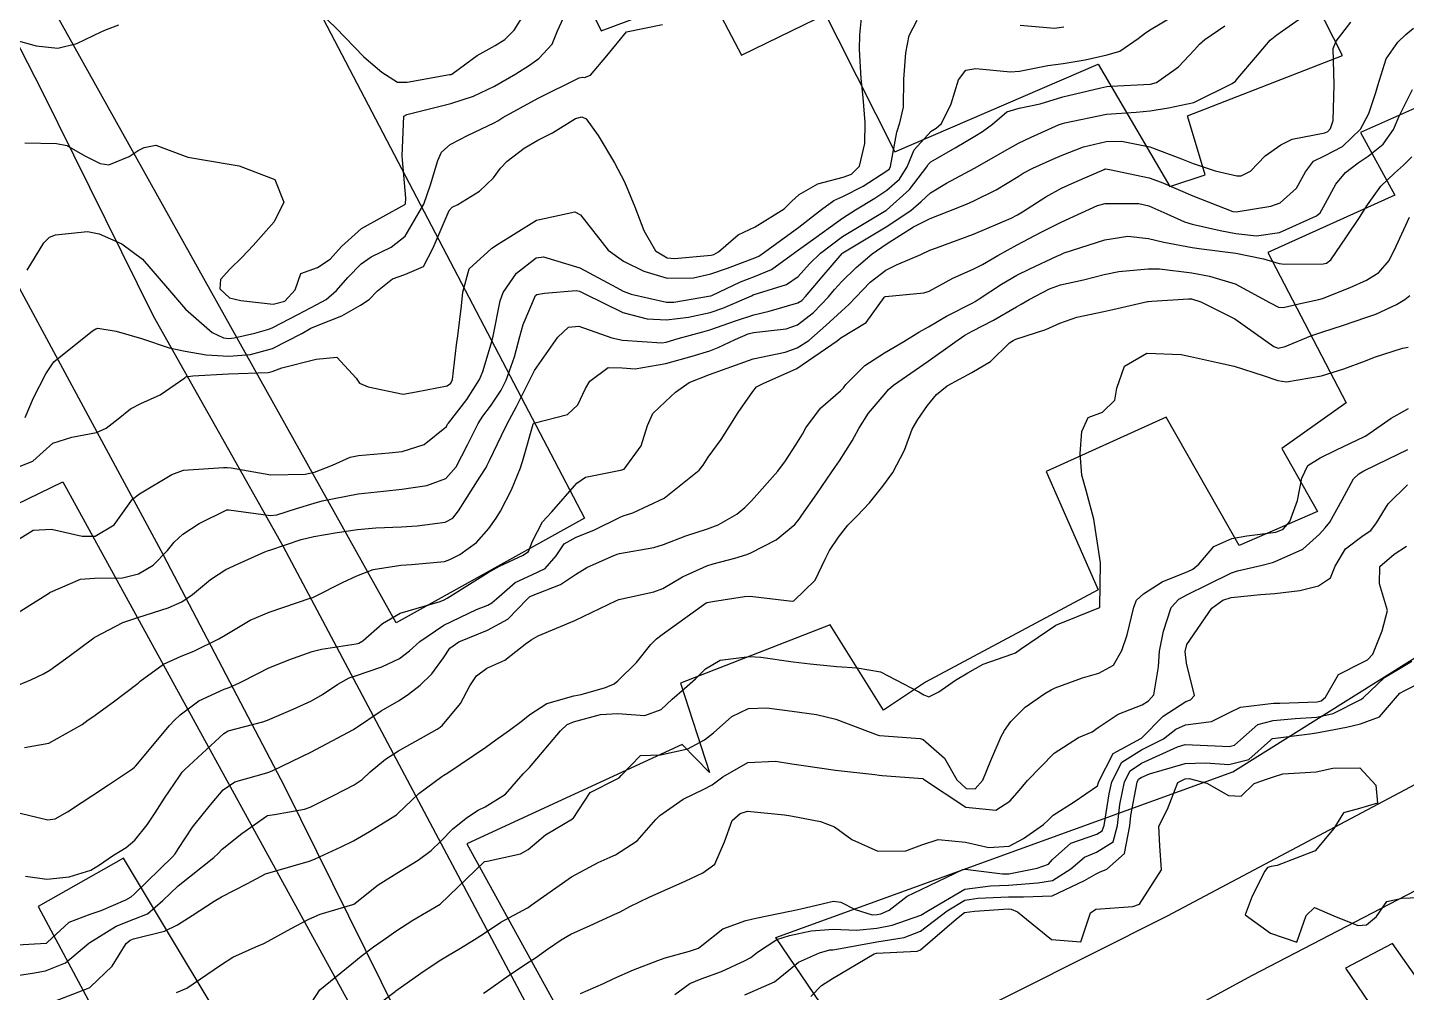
# Model space of a CAD drawing. Header units: metres. Extents: x 318500 to 325275, y 7408834 to 7428799.
# Drawn here: x 323080.1 to 323143.2, y 7420905.6 to 7420949.8 of the extents above; entities that cross this region are included whole.
import ezdxf

# ---------------------------------------------------------------- set-up
doc = ezdxf.new("R2010")
doc.units = ezdxf.units.M
doc.header["$MEASUREMENT"] = 0
for name, color, linetype in [('Curvas de Nivel 1m', 11, 'Continuous'), ('Curvas de Nivel 5m', 15, 'Continuous'), ('Edificações', 30, 'Continuous'), ('Vias Primárias', 230, 'Continuous')]:
    doc.layers.add(name, color=color, linetype=linetype)

msp = doc.modelspace()

# ---------------------------------------------------------------- linework, layer by layer
at = {"layer": 'Curvas de Nivel 1m', "flags": 128}
for points, elevation in [([(323079.231, 7420926.045), (323080.395, 7420926.781), (323081.244, 7420926.822), (323082.638, 7420926.5), (323083.239, 7420926.503), (323084.103, 7420927.026), (323084.72, 7420927.875), (323084.942, 7420928.195), (323085.266, 7420928.441), (323086.75, 7420929.323), (323087.277, 7420929.518), (323089.105, 7420929.64), (323089.278, 7420929.65), (323089.455, 7420929.631), (323091.275, 7420929.318), (323092.848, 7420929.338), (323093.277, 7420929.433), (323094.096, 7420929.748), (323094.898, 7420930.124), (323095.287, 7420930.197), (323096.692, 7420930.313), (323097.29, 7420930.385), (323098.29, 7420930.701), (323099.308, 7420931.53), (323099.365, 7420931.624), (323099.398, 7420931.679), (323100.238, 7420932.754), (323100.825, 7420933.665), (323100.977, 7420934.031), (323101.356, 7420935.307), (323101.444, 7420935.659), (323101.764, 7420937.275), (323101.898, 7420937.652), (323102.514, 7420938.532), (323103.414, 7420939.236), (323103.756, 7420939.284), (323105.408, 7420938.783), (323107.09, 7420937.887), (323107.392, 7420937.718), (323107.769, 7420937.574), (323109.385, 7420937.205), (323109.721, 7420937.209), (323111.39, 7420937.496), (323111.406, 7420937.504), (323111.447, 7420937.519), (323112.764, 7420938.142), (323113.403, 7420938.377), (323114.189, 7420938.708), (323115.251, 7420939.473), (323115.421, 7420939.603), (323115.947, 7420939.984), (323117.436, 7420941.052), (323118.029, 7420941.434), (323118.907, 7420941.966), (323119.454, 7420942.329), (323120.036, 7420942.837), (323120.384, 7420943.406), (323120.714, 7420944.169), (323121.495, 7420945.031), (323121.71, 7420945.174), (323121.955, 7420945.383), (323122.408, 7420946.276), (323122.741, 7420947.372), (323123.068, 7420947.826), (323123.528, 7420947.903), (323125.121, 7420947.749), (323125.527, 7420947.775), (323126.823, 7420948.028), (323127.532, 7420948.123), (323128.531, 7420948.299), (323129.539, 7420948.515), (323130.119, 7420948.696), (323130.956, 7420949.266), (323131.292, 7420949.524), (323131.556, 7420949.692), (323132.535, 7420950.276)], 744), ([(323079.492, 7420919.597), (323080.294, 7420919.933), (323080.869, 7420920.21), (323081.157, 7420920.383), (323082.05, 7420921.023), (323083.179, 7420921.854), (323083.201, 7420921.868), (323083.228, 7420921.89), (323084.499, 7420922.564), (323085.189, 7420922.787), (323086.574, 7420923.229), (323087.197, 7420923.507), (323087.685, 7420923.833), (323088.508, 7420924.523), (323089.218, 7420924.981), (323089.779, 7420925.247), (323091.001, 7420925.792), (323091.17, 7420925.852), (323091.231, 7420925.868), (323092.66, 7420926.348), (323093.241, 7420926.493), (323094.317, 7420926.671), (323095.246, 7420926.814), (323096.082, 7420926.887), (323097.248, 7420926.933), (323097.976, 7420926.972), (323099.252, 7420927.151), (323099.596, 7420927.334), (323099.862, 7420927.671), (323100.83, 7420929.211), (323101.124, 7420929.652), (323101.18, 7420929.753), (323101.285, 7420929.967), (323101.832, 7420931.115), (323102.085, 7420931.642), (323102.522, 7420932.442), (323103.116, 7420933.633), (323103.345, 7420934.084), (323104.406, 7420935.614), (323104.901, 7420936.073), (323105.368, 7420936.116), (323106.877, 7420935.585), (323107.359, 7420935.468), (323109.158, 7420935.353), (323109.358, 7420935.378), (323109.917, 7420935.542), (323111.04, 7420935.849), (323111.366, 7420935.94), (323112.529, 7420936.352), (323113.377, 7420936.635), (323114.068, 7420936.801), (323115.386, 7420937.171), (323115.569, 7420937.286), (323115.735, 7420937.465), (323116.493, 7420938.364), (323117.41, 7420939.44), (323117.443, 7420939.462), (323119.432, 7420940.661), (323120.554, 7420941.403), (323121.029, 7420941.814), (323121.452, 7420942.207), (323122.182, 7420942.657), (323123.47, 7420943.345), (323123.496, 7420943.36), (323124.754, 7420944.074), (323125.487, 7420944.474), (323126.07, 7420944.753), (323127.32, 7420945.313), (323127.501, 7420945.381), (323127.605, 7420945.412), (323129.505, 7420945.8), (323130.873, 7420945.9), (323131.507, 7420945.962), (323132.351, 7420946.09), (323133.511, 7420946.34), (323135.267, 7420947.204), (323135.405, 7420947.318), (323135.524, 7420947.456), (323136.328, 7420948.403), (323137.001, 7420949.185), (323137.299, 7420949.437), (323137.556, 7420949.611), (323138.473, 7420950.26)], 746), ([(323080.038, 7420931.939), (323080.422, 7420932.835), (323080.973, 7420933.926), (323081.346, 7420934.477), (323083.122, 7420935.894), (323083.266, 7420935.987), (323083.362, 7420936.014), (323084.193, 7420935.882), (323085.357, 7420935.544), (323086.62, 7420935.118), (323087.351, 7420934.963), (323088.321, 7420934.797), (323089.349, 7420934.736), (323090.341, 7420934.809), (323091.353, 7420935.084), (323092.688, 7420935.77), (323093.108, 7420936.02), (323093.366, 7420936.132), (323094.528, 7420936.587), (323095.38, 7420937.076), (323095.774, 7420937.336), (323096.149, 7420937.722), (323096.834, 7420938.283), (323097.402, 7420938.481), (323098.259, 7420938.846), (323098.709, 7420939.691), (323099.437, 7420941.398), (323099.568, 7420941.549), (323099.835, 7420941.676), (323100.824, 7420942.292), (323101.459, 7420942.897), (323101.789, 7420943.331), (323102.084, 7420943.651), (323102.862, 7420944.257), (323103.485, 7420944.623), (323104.161, 7420944.949), (323105.207, 7420945.604), (323105.501, 7420945.682), (323105.707, 7420945.598), (323106.249, 7420944.832), (323107.005, 7420943.585), (323107.457, 7420942.707), (323107.936, 7420941.573), (323108.346, 7420940.483), (323108.875, 7420939.558), (323109.415, 7420939.242), (323109.749, 7420939.211), (323111.418, 7420939.362), (323111.543, 7420939.394), (323111.752, 7420939.517), (323112.65, 7420940.286), (323113.431, 7420940.649), (323114.76, 7420941.48), (323115.101, 7420941.819), (323115.45, 7420942.129), (323116.296, 7420942.619), (323117.462, 7420942.921), (323117.838, 7420943.063), (323118.203, 7420943.433), (323118.451, 7420944.465), (323118.466, 7420945.43), (323118.372, 7420946.57), (323118.282, 7420947.432), (323118.213, 7420948.76), (323118.229, 7420949.433), (323118.343, 7420950.657)], 742), ([(323093.56, 7420950.407), (323094.245, 7420949.753), (323095.53, 7420948.434), (323096.346, 7420947.728), (323097.07, 7420947.271), (323097.516, 7420947.27), (323099.452, 7420947.614), (323099.519, 7420947.628), (323099.558, 7420947.642), (323099.621, 7420947.679), (323100.714, 7420948.486), (323101.539, 7420948.949), (323101.976, 7420949.221), (323102.406, 7420949.647), (323102.854, 7420950.347)], 739), ([(323079.275, 7420929.494), (323080.381, 7420929.933), (323080.856, 7420930.357), (323081.293, 7420930.761), (323082.162, 7420931.042), (323083.3, 7420931.248), (323083.737, 7420931.452), (323084.289, 7420931.88), (323084.861, 7420932.33), (323085.321, 7420932.57), (323086.208, 7420932.975), (323087.339, 7420933.755), (323087.389, 7420933.79), (323087.711, 7420933.834), (323089.341, 7420933.93), (323091.146, 7420933.988), (323091.342, 7420934.038), (323091.773, 7420934.212), (323093.348, 7420934.6), (323094.291, 7420934.688), (323095.186, 7420933.732), (323095.337, 7420933.502), (323095.73, 7420933.331), (323097.329, 7420933.003), (323097.925, 7420933.107), (323099.335, 7420933.377), (323099.514, 7420933.501), (323099.593, 7420933.677), (323099.773, 7420935.258), (323099.823, 7420935.675), (323100.006, 7420937.048), (323100.067, 7420937.673), (323100.35, 7420938.726), (323101.364, 7420939.661), (323101.401, 7420939.679), (323101.42, 7420939.691), (323101.564, 7420939.8), (323103.433, 7420940.954), (323105.177, 7420941.343), (323105.436, 7420941.202), (323106.711, 7420939.587), (323107.413, 7420939.082), (323108.347, 7420938.625), (323109.401, 7420938.314), (323110.607, 7420938.327), (323111.405, 7420938.499), (323112.164, 7420938.757), (323113.416, 7420939.233), (323113.598, 7420939.317), (323113.864, 7420939.493), (323115.432, 7420940.644), (323116.474, 7420941.454), (323117.036, 7420941.857), (323117.449, 7420942.049), (323118.37, 7420942.517), (323119.467, 7420943.22), (323119.576, 7420943.311), (323119.628, 7420943.418), (323119.918, 7420944.989), (323120.056, 7420945.412), (323120.226, 7420946.128), (323120.23, 7420947.409), (323120.332, 7420948.615), (323120.474, 7420949.406), (323120.849, 7420950.113)], 743), ([(323079.362, 7420913.946), (323081.064, 7420913.531), (323081.401, 7420913.579), (323081.974, 7420913.906), (323082.636, 7420914.337), (323083.081, 7420914.629), (323083.841, 7420915.13), (323084.941, 7420915.872), (323085.034, 7420915.937), (323085.101, 7420916), (323086.635, 7420917.847), (323086.872, 7420918.096), (323087.127, 7420918.333), (323087.985, 7420918.98), (323089.145, 7420919.507), (323089.367, 7420919.587), (323089.84, 7420919.803), (323090.704, 7420920.247), (323091.16, 7420920.474), (323092.091, 7420920.851), (323093.172, 7420921.228), (323093.591, 7420921.336), (323095.178, 7420921.582), (323095.294, 7420921.613), (323095.477, 7420921.727), (323096.389, 7420922.517), (323097.193, 7420922.982), (323099.028, 7420923.512), (323099.199, 7420923.594), (323099.347, 7420923.678), (323100.49, 7420924.382), (323101.218, 7420924.845), (323101.731, 7420925.136), (323102.825, 7420925.634), (323103.062, 7420925.802), (323103.24, 7420926.28), (323103.708, 7420927.169), (323104.126, 7420927.617), (323105.273, 7420928.926), (323105.669, 7420929.203), (323107.279, 7420929.526), (323107.435, 7420929.578), (323108.219, 7420930.643), (323108.503, 7420931.562), (323108.754, 7420932.123), (323109.327, 7420932.672), (323109.786, 7420933.091), (323110.408, 7420933.534), (323111.344, 7420933.894), (323112.533, 7420934.323), (323113.351, 7420934.614), (323114.801, 7420934.925), (323115.356, 7420935.117), (323115.887, 7420935.462), (323116.675, 7420936.146), (323117.38, 7420936.791), (323117.724, 7420937.098), (323118.04, 7420937.434), (323118.702, 7420938.126), (323119.409, 7420938.672), (323119.908, 7420938.917), (323121.013, 7420939.396), (323121.422, 7420939.58), (323121.735, 7420939.698), (323123.43, 7420940.314), (323125.146, 7420941.051), (323125.439, 7420941.203), (323125.665, 7420941.337), (323126.741, 7420942.03), (323127.457, 7420942.417), (323128.066, 7420942.696), (323129.404, 7420943.281), (323129.45, 7420943.301), (323129.47, 7420943.302), (323129.641, 7420943.278), (323131.465, 7420942.894), (323132.014, 7420942.7), (323133.453, 7420942.068), (323135.285, 7420941.36), (323135.442, 7420941.341), (323137.036, 7420941.594), (323137.449, 7420941.755), (323138.201, 7420942.426), (323138.616, 7420943.163), (323138.976, 7420943.659), (323139.481, 7420943.903), (323140.302, 7420944.323), (323141.133, 7420945.126), (323141.507, 7420945.833), (323141.833, 7420946.801), (323141.92, 7420947.116), (323142.31, 7420948.341), (323142.846, 7420949.107), (323143.209, 7420949.45), (323143.56, 7420949.735)], 748), ([(323079.539, 7420949.208), (323080.543, 7420948.927), (323081.534, 7420948.827), (323082.401, 7420949.043), (323083.545, 7420949.591), (323083.759, 7420949.685), (323084.322, 7420949.888)], 739), ([(323080.011, 7420916.839), (323081.111, 7420917.04), (323082.643, 7420917.897), (323082.917, 7420918.099), (323083.125, 7420918.247), (323084.081, 7420918.936), (323085.148, 7420919.735), (323085.221, 7420919.797), (323085.302, 7420919.868), (323086.369, 7420920.645), (323087.168, 7420921.015), (323087.75, 7420921.253), (323088.893, 7420921.814), (323089.182, 7420921.979), (323090.322, 7420922.666), (323091.192, 7420923.037), (323093.12, 7420923.682), (323093.199, 7420923.708), (323093.315, 7420923.758), (323094.561, 7420924.388), (323095.215, 7420924.7), (323095.958, 7420924.983), (323097.222, 7420925.185), (323097.713, 7420925.213), (323099.225, 7420925.348), (323099.471, 7420925.432), (323099.923, 7420925.67), (323100.685, 7420926.211), (323101.248, 7420926.85), (323101.579, 7420927.323), (323101.781, 7420927.645), (323102.288, 7420928.622), (323102.698, 7420929.636), (323102.841, 7420930.08), (323103.278, 7420931.63), (323103.286, 7420931.654), (323103.311, 7420931.677), (323104.846, 7420932.078), (323105.324, 7420932.511), (323105.678, 7420933.254), (323105.875, 7420933.595), (323106.71, 7420934.223), (323107.346, 7420934.198), (323107.942, 7420934.167), (323109.348, 7420934.399), (323110.553, 7420934.733), (323111.355, 7420934.976), (323111.741, 7420935.131), (323112.526, 7420935.508), (323113.111, 7420935.756), (323113.365, 7420935.822), (323114.85, 7420935.995), (323115.37, 7420936.169), (323116.108, 7420936.73), (323116.783, 7420937.449), (323117.059, 7420937.781), (323117.401, 7420938.15), (323118.054, 7420938.79), (323118.793, 7420939.426), (323119.424, 7420939.869), (323120.68, 7420940.649), (323121.436, 7420941.039), (323122.298, 7420941.377), (323123.112, 7420941.698), (323123.447, 7420941.842), (323124.464, 7420942.34), (323125.464, 7420942.961), (323125.696, 7420943.107), (323126.138, 7420943.33), (323127.048, 7420943.745), (323127.479, 7420943.932), (323128.463, 7420944.318), (323129.489, 7420944.552), (323130.197, 7420944.566), (323131.486, 7420944.318), (323132.946, 7420943.77), (323133.475, 7420943.552), (323134.488, 7420943.215), (323135.467, 7420942.98), (323135.679, 7420942.986), (323136.106, 7420943.194), (323136.765, 7420943.903), (323137.488, 7420944.412), (323138.004, 7420944.661), (323139.497, 7420944.959), (323139.633, 7420945.013), (323139.756, 7420945.146), (323139.881, 7420945.522), (323139.926, 7420947.144), (323139.884, 7420948.805), (323140.025, 7420949.143), (323140.686, 7420950.01)], 747), ([(323080.13, 7420938.671), (323080.881, 7420939.928), (323081.151, 7420940.187), (323081.415, 7420940.286), (323082.88, 7420940.436), (323083.417, 7420940.33), (323084.459, 7420939.88), (323085.41, 7420939.173), (323086.541, 7420937.853), (323087.376, 7420936.895), (323088.595, 7420935.821), (323089.115, 7420935.571), (323089.357, 7420935.544), (323089.595, 7420935.57), (323090.543, 7420935.798), (323091.176, 7420935.978), (323091.364, 7420936.045), (323092.506, 7420936.64), (323093.38, 7420937.101), (323093.804, 7420937.333), (323094.278, 7420937.747), (323094.795, 7420938.343), (323095.408, 7420938.955), (323095.87, 7420939.276), (323096.783, 7420939.72), (323097.425, 7420940.234), (323098.282, 7420941.697), (323098.574, 7420942.572), (323098.908, 7420943.688), (323099.09, 7420944.071), (323099.481, 7420944.417), (323100.309, 7420944.85), (323101.496, 7420945.408), (323101.656, 7420945.499), (323101.89, 7420945.654), (323103.509, 7420946.544), (323105.387, 7420947.471), (323105.519, 7420947.496), (323105.629, 7420947.489), (323105.907, 7420947.596), (323106.651, 7420948.471), (323107.55, 7420949.58), (323109.202, 7420949.909)], 741), ([(323125.558, 7420949.879), (323127.125, 7420949.748), (323127.557, 7420949.801)], 743), ([(323080.052, 7420910.957), (323081.029, 7420910.815), (323082.044, 7420910.919), (323083.033, 7420911.228), (323083.441, 7420911.481), (323084.035, 7420911.88), (323084.656, 7420912.264), (323085.051, 7420912.607), (323085.614, 7420913.309), (323085.975, 7420913.856), (323086.404, 7420914.527), (323087.095, 7420915.537), (323087.224, 7420915.712), (323087.337, 7420915.836), (323089.117, 7420917.479), (323089.326, 7420917.599), (323090.081, 7420917.8), (323090.901, 7420918.015), (323091.125, 7420918.092), (323092.302, 7420918.602), (323093.138, 7420918.979), (323093.635, 7420919.261), (323094.337, 7420919.742), (323094.862, 7420920.027), (323095.156, 7420920.123), (323096.357, 7420920.523), (323097.168, 7420920.907), (323097.619, 7420921.257), (323098.089, 7420921.696), (323099.188, 7420922.443), (323100.687, 7420923.15), (323101.197, 7420923.35), (323101.391, 7420923.455), (323101.596, 7420923.646), (323102.46, 7420924.389), (323103.217, 7420924.74), (323103.82, 7420925.022), (323104.333, 7420925.613), (323104.697, 7420926.15), (323105.243, 7420926.466), (323106.057, 7420926.778), (323107.257, 7420927.383), (323107.397, 7420927.439), (323107.843, 7420927.571), (323109.267, 7420928.251), (323110.876, 7420929.526), (323111.058, 7420929.749), (323111.289, 7420930.12), (323111.882, 7420930.933), (323112.242, 7420931.511), (323112.664, 7420932.163), (323113.334, 7420933.128), (323113.495, 7420933.34), (323113.797, 7420933.493), (323115.347, 7420934.181), (323117.192, 7420935.443), (323117.281, 7420935.521), (323117.362, 7420935.578), (323118.518, 7420936.283), (323119.334, 7420937.421), (323119.357, 7420937.454), (323119.391, 7420937.469), (323121.156, 7420937.632), (323121.395, 7420937.711), (323122.472, 7420938.306), (323123.41, 7420938.722), (323123.833, 7420938.937), (323124.543, 7420939.349), (323125.425, 7420939.83), (323126.517, 7420940.41), (323127.436, 7420940.867), (323128.368, 7420941.296), (323129.101, 7420941.629), (323129.447, 7420941.718), (323130.996, 7420941.715), (323131.445, 7420941.617), (323132.275, 7420941.247), (323133.081, 7420940.88), (323133.435, 7420940.769), (323134.707, 7420940.485), (323135.432, 7420940.354), (323136.374, 7420940.248), (323137.432, 7420940.396), (323139.12, 7420941.155), (323139.293, 7420941.301), (323139.446, 7420941.562), (323139.999, 7420942.605), (323140.441, 7420943.135), (323141.024, 7420943.58), (323141.481, 7420943.882), (323142.175, 7420944.428), (323142.637, 7420945.109), (323142.899, 7420945.713), (323143.518, 7420946.93)], 749), ([(323078.965, 7420906.313), (323080.375, 7420906.523), (323080.971, 7420906.628), (323081.887, 7420906.996), (323082.952, 7420907.891), (323082.972, 7420907.908), (323082.99, 7420907.919), (323084.205, 7420908.675), (323085.007, 7420908.986), (323085.636, 7420909.236), (323086.339, 7420909.85), (323087.027, 7420910.508), (323088.67, 7420911.816), (323088.861, 7420911.994), (323089.046, 7420912.195), (323089.943, 7420912.915), (323091.069, 7420913.705), (323091.129, 7420913.729), (323091.447, 7420913.784), (323092.813, 7420914.025), (323093.075, 7420914.11), (323094.17, 7420914.658), (323095.091, 7420915.138), (323095.446, 7420915.376), (323095.827, 7420915.723), (323096.517, 7420916.305), (323097.11, 7420916.689), (323098.882, 7420917.684), (323099.027, 7420917.776), (323099.123, 7420917.861), (323099.952, 7420918.854), (323100.387, 7420919.661), (323100.688, 7420920.126), (323101.162, 7420920.467), (323101.976, 7420920.834), (323102.989, 7420921.632), (323103.103, 7420921.708), (323103.181, 7420921.758), (323103.5, 7420921.942), (323105.19, 7420922.647), (323107.095, 7420923.572), (323107.171, 7420923.6), (323107.201, 7420923.61), (323108.803, 7420923.957), (323109.209, 7420924.12), (323110.113, 7420924.64), (323111.224, 7420925.148), (323111.506, 7420925.237), (323112.509, 7420925.507), (323113.06, 7420925.674), (323113.234, 7420925.738), (323114.389, 7420926.337), (323115.254, 7420927.046), (323115.445, 7420927.28), (323115.577, 7420927.465), (323116.262, 7420928.447), (323116.95, 7420929.445), (323117.081, 7420929.645), (323117.288, 7420929.955), (323117.87, 7420930.866), (323118.171, 7420931.431), (323118.619, 7420932.129), (323119.333, 7420932.974), (323119.538, 7420933.216), (323119.766, 7420933.414), (323121.351, 7420934.513), (323122.577, 7420935.372), (323123.033, 7420935.697), (323123.368, 7420935.882), (323124.344, 7420936.382), (323125.385, 7420936.996), (323125.604, 7420937.12), (323125.972, 7420937.331), (323126.895, 7420937.82), (323127.4, 7420937.998), (323128.464, 7420938.234), (323129.408, 7420938.475), (323130.076, 7420938.608), (323131.412, 7420938.726), (323131.937, 7420938.727), (323133.41, 7420938.545), (323134.224, 7420938.401), (323135.403, 7420938.051), (323136.998, 7420937.184), (323137.387, 7420936.977), (323137.594, 7420936.97), (323138.446, 7420937.164), (323139.218, 7420937.327), (323139.393, 7420937.375), (323140.658, 7420937.874), (323141.406, 7420938.219), (323141.965, 7420938.562), (323142.444, 7420939.11), (323142.768, 7420939.766), (323143.376, 7420941.101)], 751), ([(323080.951, 7420905.067), (323082.885, 7420905.817), (323082.96, 7420905.847), (323082.986, 7420905.864), (323083.023, 7420905.889), (323084.012, 7420906.842), (323084.66, 7420907.873), (323084.833, 7420908.031), (323084.993, 7420908.083), (323086.414, 7420908.434), (323087.003, 7420908.728), (323087.681, 7420909.159), (323088.683, 7420909.815), (323089.022, 7420910.011), (323090.2, 7420910.627), (323091.033, 7420911.066), (323092.872, 7420911.596), (323093.039, 7420911.646), (323093.308, 7420911.756), (323094.494, 7420912.293), (323095.053, 7420912.573), (323095.787, 7420912.995), (323096.943, 7420913.711), (323097.019, 7420913.762), (323097.072, 7420913.814), (323098.045, 7420914.737), (323099.098, 7420915.517), (323099.197, 7420915.58), (323099.37, 7420915.676), (323101.112, 7420916.851), (323101.574, 7420917.187), (323102.194, 7420917.639), (323102.734, 7420918.025), (323103.131, 7420918.353), (323103.897, 7420918.86), (323105.144, 7420919.202), (323105.475, 7420919.265), (323106.589, 7420919.578), (323106.978, 7420919.747), (323107.155, 7420919.887), (323107.999, 7420920.73), (323108.666, 7420921.555), (323108.921, 7420921.815), (323109.185, 7420922.003), (323110.982, 7420923.307), (323111.199, 7420923.454), (323111.244, 7420923.475), (323111.484, 7420923.517), (323112.954, 7420923.753), (323113.204, 7420923.762), (323115.134, 7420923.538), (323115.201, 7420923.547), (323116.181, 7420924.49), (323116.638, 7420925.449), (323116.838, 7420925.844), (323117.245, 7420926.456), (323117.682, 7420927.007), (323118.1, 7420927.432), (323118.665, 7420928.027), (323119.274, 7420928.791), (323119.734, 7420929.413), (323120.261, 7420930.44), (323120.618, 7420931.4), (323120.872, 7420931.841), (323121.326, 7420932.486), (323121.728, 7420932.991), (323122.218, 7420933.377), (323123.346, 7420933.985), (323124.203, 7420934.5), (323125.076, 7420935.343), (323125.24, 7420935.463), (323125.363, 7420935.512), (323126.731, 7420935.958), (323127.374, 7420936.246), (323128.151, 7420936.525), (323129.383, 7420936.781), (323129.793, 7420936.866), (323131.39, 7420937.237), (323131.41, 7420937.24), (323131.591, 7420937.257), (323133.256, 7420937.368), (323133.392, 7420937.354), (323133.825, 7420937.223), (323135.379, 7420936.45), (323137.165, 7420935.182), (323137.359, 7420935.107), (323137.683, 7420935.175), (323138.86, 7420935.665), (323139.37, 7420935.831), (323140.359, 7420936.152), (323141.381, 7420936.501), (323141.837, 7420936.662), (323142.78, 7420937.106), (323143.158, 7420937.338), (323143.396, 7420937.513)], 752), ([(323086.958, 7420905.629), (323087.434, 7420905.833), (323088.976, 7420906.885), (323089.538, 7420907.248), (323090.728, 7420907.793), (323090.919, 7420907.863), (323090.992, 7420907.898), (323092.205, 7420908.569), (323093.009, 7420908.997), (323093.539, 7420909.226), (323095.019, 7420909.66), (323095.066, 7420909.683), (323095.126, 7420909.729), (323096.188, 7420910.559), (323097.034, 7420911.097), (323098.021, 7420911.695), (323098.609, 7420912.124), (323099.053, 7420912.562), (323099.606, 7420913.127), (323100.28, 7420913.662), (323100.759, 7420913.97), (323101.077, 7420914.135), (323102.016, 7420914.711), (323102.823, 7420915.633), (323102.957, 7420915.776), (323103.103, 7420915.92), (323104.524, 7420917.609), (323104.836, 7420917.893), (323105.126, 7420918.017), (323106.362, 7420918.351), (323107.132, 7420918.401), (323108.384, 7420918.304), (323109.135, 7420918.577), (323109.631, 7420919.055), (323110.203, 7420919.534), (323110.7, 7420919.983), (323111.164, 7420920.445), (323111.84, 7420920.84), (323113.173, 7420921.007), (323113.696, 7420920.968), (323115.169, 7420920.763), (323115.959, 7420920.668), (323117.167, 7420920.542), (323118.105, 7420920.491), (323119.163, 7420920.298), (323120.927, 7420919.393), (323121.148, 7420919.253), (323121.374, 7420919.159), (323121.843, 7420919.38), (323122.598, 7420919.928), (323123.163, 7420920.258), (323123.862, 7420920.66), (323125.177, 7420921.109), (323125.342, 7420921.173), (323125.568, 7420921.334), (323127.191, 7420922.436), (323129.153, 7420923.234), (323129.2, 7420923.254), (323129.23, 7420925.28), (323128.93, 7420927.285), (323128.578, 7420928.596), (323128.374, 7420929.294), (323128.306, 7420930.283), (323128.387, 7420931.294), (323128.675, 7420931.935), (323129.324, 7420932.185), (323129.885, 7420932.721), (323129.988, 7420933.274), (323130.331, 7420934.289), (323131.356, 7420934.881), (323132.934, 7420934.814), (323133.355, 7420934.728), (323134.591, 7420934.45), (323135.351, 7420934.288), (323136.684, 7420933.85), (323137.344, 7420933.628), (323137.741, 7420933.571), (323139.347, 7420933.847), (323140.369, 7420934.154), (323141.354, 7420934.527), (323141.771, 7420934.701), (323143.052, 7420935.103), (323143.309, 7420935.152)], 753), ([(323092.951, 7420904.89), (323093.519, 7420905.752), (323094.978, 7420906.945), (323095.415, 7420907.294), (323095.965, 7420907.72), (323096.572, 7420908.138), (323097.001, 7420908.439), (323097.766, 7420908.941), (323099.02, 7420909.68), (323101.04, 7420911.612), (323101.065, 7420911.624), (323101.169, 7420911.649), (323102.698, 7420911.981), (323103.048, 7420912.183), (323103.837, 7420912.84), (323105.07, 7420913.573), (323105.086, 7420913.584), (323105.109, 7420913.599), (323105.889, 7420914.787), (323107.097, 7420915.399), (323107.208, 7420915.46), (323107.307, 7420915.568), (323108.185, 7420916.483), (323109.11, 7420916.513), (323110.359, 7420916.778), (323111.117, 7420917.193), (323111.529, 7420917.514), (323112.368, 7420918.265), (323113.137, 7420918.628), (323113.966, 7420918.654), (323115.135, 7420918.5), (323116.24, 7420918.347), (323117.131, 7420918.143), (323119.017, 7420917.421), (323119.12, 7420917.397), (323120.979, 7420917.252), (323121.118, 7420917.21), (323122.091, 7420916.357), (323122.661, 7420915.367), (323123.094, 7420914.968), (323123.495, 7420914.955), (323123.852, 7420915.352), (323124.216, 7420916.242), (323124.695, 7420917.344), (323124.842, 7420917.625), (323125.13, 7420918.036), (323125.784, 7420918.687), (323126.695, 7420919.317), (323126.981, 7420919.484), (323127.154, 7420919.568), (323128.419, 7420920.034), (323129.164, 7420920.234), (323129.838, 7420920.606), (323130.209, 7420921.27), (323130.459, 7420921.996), (323130.76, 7420923.264), (323130.889, 7420923.579), (323131.209, 7420923.871), (323132.05, 7420924.415), (323133.225, 7420924.895), (323133.459, 7420924.994), (323133.739, 7420925.222), (323134.421, 7420926.033), (323135.248, 7420926.402), (323135.926, 7420926.518), (323137.253, 7420926.69), (323137.601, 7420926.828), (323137.894, 7420927.17), (323138.244, 7420928.14), (323138.442, 7420929.163), (323138.715, 7420929.732), (323139.294, 7420930.084), (323140, 7420930.439), (323141.309, 7420931.06), (323141.35, 7420931.078), (323141.418, 7420931.119), (323142.529, 7420931.901), (323143.329, 7420932.344)], 754), ([(323101.009, 7420905.6), (323101.076, 7420905.649), (323102.181, 7420906.429), (323102.98, 7420906.961), (323103.38, 7420907.228), (323103.931, 7420907.616), (323104.554, 7420908.049), (323105.001, 7420908.31), (323105.887, 7420908.707), (323107.015, 7420909.218), (323107.251, 7420909.333), (323107.698, 7420909.563), (323108.589, 7420909.99), (323109.026, 7420910.191), (323110.233, 7420910.733), (323111.036, 7420911.106), (323111.582, 7420911.512), (323112.038, 7420912.522), (323112.388, 7420913.5), (323112.748, 7420913.822), (323113.077, 7420913.926), (323114.781, 7420913.766), (323115.074, 7420913.714), (323116.425, 7420913.45), (323117.067, 7420913.214), (323117.853, 7420912.633), (323119.05, 7420912.098), (323120.333, 7420912.115), (323121.055, 7420912.383), (323121.809, 7420912.628), (323123.057, 7420912.519), (323124.134, 7420912.269), (323125.055, 7420912.332), (323125.715, 7420912.676), (323126.628, 7420913.317), (323126.858, 7420913.529), (323127.076, 7420913.739), (323128.028, 7420914.354), (323129.097, 7420915.083), (323129.144, 7420915.235), (323129.152, 7420915.279), (323129.82, 7420916.566), (323131.084, 7420917.26), (323131.111, 7420917.27), (323132.11, 7420918.271), (323133.146, 7420918.941), (323133.347, 7420919.027), (323133.532, 7420919.224), (323133.172, 7420920.696), (323133.11, 7420921.231), (323133.183, 7420921.55), (323134.325, 7420923.213), (323134.828, 7420923.584), (323135.208, 7420923.709), (323136.552, 7420923.844), (323137.211, 7420923.887), (323138.361, 7420924.015), (323139.216, 7420924.234), (323139.757, 7420924.607), (323139.971, 7420925.139), (323140.453, 7420925.921), (323141.251, 7420926.537), (323141.598, 7420926.773), (323141.867, 7420927.114), (323142.399, 7420927.978), (323143.278, 7420928.859)], 756), ([(323105.445, 7420905.593), (323106.49, 7420906.055), (323106.971, 7420906.28), (323107.866, 7420906.671), (323108.983, 7420907.097), (323109.314, 7420907.216), (323110.427, 7420907.528), (323110.847, 7420907.668), (323110.994, 7420907.789), (323111.96, 7420908.551), (323113.012, 7420908.93), (323113.458, 7420909.041), (323115.018, 7420909.362), (323115.11, 7420909.378), (323115.531, 7420909.462), (323117.024, 7420909.806), (323117.355, 7420909.767), (323118.007, 7420909.425), (323118.795, 7420909.192), (323119.017, 7420909.199), (323119.191, 7420909.234), (323119.57, 7420909.405), (323120.385, 7420910.038), (323121.03, 7420910.353), (323122.943, 7420911.266), (323123.039, 7420911.28), (323124.754, 7420911.059), (323125.037, 7420911.063), (323126.343, 7420911.32), (323126.849, 7420911.507), (323127.046, 7420911.716), (323127.882, 7420912.473), (323129.064, 7420912.876), (323129.318, 7420913.025), (323129.406, 7420913.277), (323129.637, 7420914.729), (323129.748, 7420915.274), (323130.207, 7420916.171), (323131.115, 7420916.737), (323132.115, 7420917.245), (323132.688, 7420917.675), (323133.13, 7420917.873), (323134.314, 7420918.031), (323135.139, 7420918.447), (323135.646, 7420918.691), (323137.145, 7420918.867), (323137.445, 7420918.876), (323139.147, 7420918.933), (323139.327, 7420918.968), (323139.534, 7420919.144), (323140.118, 7420920.183), (323141.174, 7420920.706), (323141.449, 7420920.844), (323141.696, 7420921.115), (323142.119, 7420922.182), (323142.363, 7420923.108), (323142.007, 7420924.323), (323142.017, 7420925.112), (323142.665, 7420925.68), (323143.244, 7420926.05)], 757), ([(323109.758, 7420905.538), (323110.443, 7420906.053), (323110.971, 7420906.267), (323111.893, 7420906.59), (323112.984, 7420907.103), (323113.23, 7420907.244), (323113.539, 7420907.485), (323114.421, 7420908.054), (323115.002, 7420908.249), (323116, 7420908.46), (323117.006, 7420908.527), (323118.073, 7420908.491), (323119.007, 7420908.575), (323119.702, 7420908.71), (323121.017, 7420909.168), (323121.362, 7420909.385), (323123.03, 7420910.355), (323124.206, 7420910.522), (323125.032, 7420910.548), (323126.376, 7420910.659), (323127.035, 7420910.765), (323127.882, 7420911.297), (323128.507, 7420911.829), (323129.052, 7420912.05), (323129.808, 7420912.523), (323130.018, 7420913.271), (323130.127, 7420914.227), (323130.332, 7420915.268), (323130.589, 7420915.781), (323131.109, 7420916.121), (323132.757, 7420916.876), (323133.117, 7420916.975), (323134.812, 7420916.899), (323135.117, 7420916.881), (323135.372, 7420916.943), (323135.644, 7420917.195), (323136.427, 7420917.89), (323137.134, 7420918.082), (323138.139, 7420918.161), (323139.136, 7420918.235), (323139.876, 7420918.402), (323141.149, 7420919.041), (323141.198, 7420919.07), (323141.25, 7420919.119), (323142.236, 7420920.038), (323143.173, 7420920.605), (323143.481, 7420920.79)], 758), ([(323112.961, 7420905.534), (323114.325, 7420906.121), (323114.978, 7420906.658), (323115.42, 7420907.027), (323116.382, 7420907.449), (323116.854, 7420907.58), (323116.992, 7420907.59), (323117.167, 7420907.612), (323118.998, 7420907.954), (323120.251, 7420908.147), (323121.006, 7420908.445), (323122.221, 7420909.372), (323123.025, 7420909.854), (323123.629, 7420909.957), (323125.027, 7420910.013), (323125.712, 7420910.008), (323127.027, 7420910.058), (323128.508, 7420910.762), (323129.038, 7420911.069), (323129.183, 7420911.134), (323129.531, 7420911.275), (323130.33, 7420911.988), (323130.583, 7420913.265), (323130.617, 7420913.724), (323130.909, 7420915.262), (323130.974, 7420915.389), (323131.102, 7420915.474), (323131.481, 7420915.632), (323133.109, 7420916.11), (323134.04, 7420916.146), (323135.109, 7420916.063), (323136.017, 7420916.285), (323137.012, 7420917.181), (323137.07, 7420917.232), (323137.121, 7420917.247), (323138.81, 7420917.47), (323139.125, 7420917.51), (323140.493, 7420917.766), (323141.132, 7420917.918), (323142.003, 7420918.245), (323142.73, 7420919.104), (323142.925, 7420919.33), (323143.155, 7420919.452), (323144.254, 7420919.993)], 759)]:
    msp.add_lwpolyline(points, dxfattribs=dict(at, elevation=elevation))
at = {"layer": 'Curvas de Nivel 5m', "flags": 128}
for points, elevation in [([(323080.022, 7420944.489), (323081.475, 7420944.458), (323081.939, 7420944.377), (323082.771, 7420943.9), (323083.465, 7420943.557), (323083.866, 7420943.484), (323084.785, 7420943.877), (323085.203, 7420944.143), (323085.474, 7420944.285), (323086.011, 7420944.395), (323087.47, 7420943.84), (323089.465, 7420943.499), (323089.829, 7420943.441), (323091.456, 7420942.826), (323091.872, 7420941.784), (323091.431, 7420940.881), (323090.463, 7420939.8), (323089.956, 7420939.26), (323089.404, 7420938.723), (323088.972, 7420938.241), (323088.942, 7420937.817), (323089.384, 7420937.405), (323089.901, 7420937.286), (323091.38, 7420937.116), (323091.909, 7420937.255), (323092.388, 7420937.775), (323092.652, 7420938.52), (323093.406, 7420938.801), (323093.988, 7420939.175), (323094.505, 7420939.749), (323095.428, 7420940.572), (323097.403, 7420941.674), (323097.44, 7420941.699), (323097.444, 7420941.966), (323097.299, 7420943.713), (323097.285, 7420943.9), (323097.355, 7420945.712), (323097.501, 7420945.795), (323097.617, 7420945.824), (323099.506, 7420946.298), (323100.545, 7420946.634), (323101.514, 7420947.094), (323102.49, 7420947.645), (323103.113, 7420948.049), (323103.531, 7420948.356), (323104.152, 7420949.01), (323104.398, 7420949.617), (323104.759, 7420950.415)], 740), ([(323079.187, 7420922.684), (323081.152, 7420923.921), (323081.181, 7420923.94), (323081.2, 7420923.951), (323082.571, 7420924.538), (323083.21, 7420924.581), (323084.491, 7420924.597), (323085.214, 7420924.783), (323085.892, 7420925.188), (323086.543, 7420925.85), (323086.848, 7420926.234), (323087.241, 7420926.598), (323087.995, 7420927.082), (323089.258, 7420927.706), (323089.36, 7420927.708), (323091.255, 7420927.457), (323091.551, 7420927.49), (323092.451, 7420927.772), (323093.263, 7420928.016), (323093.626, 7420928.117), (323095.267, 7420928.438), (323096.422, 7420928.565), (323097.27, 7420928.663), (323098.407, 7420928.828), (323099.275, 7420929.143), (323099.751, 7420929.673), (323100.272, 7420930.689), (323100.756, 7420931.658), (323100.975, 7420931.995), (323101.322, 7420932.459), (323101.806, 7420933.18), (323102.041, 7420933.649), (323102.418, 7420934.711), (323102.667, 7420935.64), (323102.826, 7420936.18), (323103.388, 7420937.514), (323103.451, 7420937.567), (323103.795, 7420937.624), (323105.248, 7420937.747), (323105.392, 7420937.715), (323105.609, 7420937.598), (323107.377, 7420936.734), (323108.491, 7420936.445), (323109.373, 7420936.394), (323110.392, 7420936.518), (323111.378, 7420936.742), (323111.962, 7420936.934), (323113.264, 7420937.501), (323113.349, 7420937.542), (323113.391, 7420937.555), (323114.863, 7420938.014), (323115.404, 7420938.376), (323115.919, 7420938.956), (323116.417, 7420939.455), (323117.428, 7420940.206), (323119.418, 7420941.398), (323119.44, 7420941.413), (323120.495, 7420942.363), (323121.283, 7420943.393), (323121.355, 7420943.509), (323121.474, 7420943.628), (323122.586, 7420944.271), (323123.492, 7420944.802), (323123.844, 7420945.007), (323124.299, 7420945.352), (323124.943, 7420945.909), (323125.507, 7420946.076), (323126.469, 7420946.285), (323127.513, 7420946.597), (323129.25, 7420947.017), (323129.518, 7420947.066), (323129.714, 7420947.082), (323131.519, 7420947.185), (323131.793, 7420947.256), (323132.798, 7420947.974), (323133.543, 7420948.749), (323133.763, 7420949.011), (323134.002, 7420949.223), (323134.927, 7420949.842)], 745), ([(323079.155, 7420907.78), (323080.989, 7420907.885), (323081.016, 7420907.893), (323081.044, 7420907.919), (323082.049, 7420908.86), (323083.01, 7420909.213), (323083.514, 7420909.383), (323084.643, 7420909.874), (323084.887, 7420910.006), (323085.023, 7420910.128), (323086.777, 7420911.844), (323086.899, 7420911.985), (323087.046, 7420912.218), (323087.695, 7420913.195), (323088.192, 7420913.823), (323088.587, 7420914.307), (323089.086, 7420914.899), (323089.63, 7420915.266), (323091.098, 7420915.688), (323091.177, 7420915.711), (323091.368, 7420915.786), (323093.109, 7420916.622), (323095.054, 7420917.665), (323095.12, 7420917.708), (323095.135, 7420917.714), (323095.15, 7420917.73), (323096.328, 7420918.522), (323097.139, 7420918.993), (323097.568, 7420919.279), (323098.104, 7420919.696), (323098.642, 7420920.203), (323099.169, 7420920.936), (323099.47, 7420921.381), (323099.872, 7420921.67), (323101.186, 7420922.213), (323102.125, 7420922.706), (323103.001, 7420923.632), (323103.103, 7420923.729), (323103.202, 7420923.773), (323104.528, 7420924.292), (323105.217, 7420924.748), (323105.736, 7420925.079), (323106.857, 7420925.576), (323107.118, 7420925.685), (323107.232, 7420925.717), (323108.798, 7420925.995), (323109.239, 7420926.12), (323110.259, 7420926.521), (323111.25, 7420926.837), (323111.749, 7420927.018), (323112.593, 7420927.507), (323112.955, 7420927.811), (323113.266, 7420928.12), (323114.472, 7420929.482), (323114.816, 7420929.948), (323115.298, 7420930.679), (323115.594, 7420931.178), (323115.755, 7420931.463), (323116.42, 7420932.357), (323117.336, 7420933.151), (323117.478, 7420933.298), (323117.59, 7420933.437), (323118.46, 7420934.317), (323119.355, 7420934.889), (323120.236, 7420935.407), (323120.928, 7420935.836), (323121.37, 7420936.079), (323122.195, 7420936.561), (323123.387, 7420937.182), (323123.506, 7420937.241), (323123.683, 7420937.357), (323124.711, 7420938.037), (323125.407, 7420938.446), (323126.002, 7420938.74), (323127.238, 7420939.313), (323127.421, 7420939.395), (323127.578, 7420939.464), (323129.428, 7420940.067), (323130.479, 7420940.22), (323131.429, 7420940.123), (323132.131, 7420939.954), (323133.425, 7420939.708), (323133.855, 7420939.655), (323135.423, 7420939.455), (323136.689, 7420939.187), (323137.417, 7420938.973), (323137.652, 7420938.941), (323139.417, 7420938.958), (323139.571, 7420938.995), (323139.778, 7420939.145), (323140.493, 7420940.196), (323141.115, 7420941.125), (323141.243, 7420941.323), (323141.448, 7420941.665), (323142.061, 7420942.514), (323142.691, 7420943.108), (323143.106, 7420943.473), (323143.481, 7420943.85)], 750), ([(323095.842, 7420904.83), (323096.96, 7420905.677), (323096.999, 7420905.709), (323098.142, 7420906.523), (323098.981, 7420907.08), (323099.351, 7420907.308), (323099.959, 7420907.665), (323100.596, 7420908.056), (323101, 7420908.324), (323101.803, 7420908.847), (323103.018, 7420909.51), (323103.091, 7420909.557), (323103.19, 7420909.627), (323105.033, 7420910.924), (323106.25, 7420911.582), (323106.796, 7420911.821), (323107.046, 7420911.939), (323108.04, 7420912.575), (323108.89, 7420913.552), (323108.975, 7420913.647), (323109.073, 7420913.728), (323110.145, 7420914.473), (323111.091, 7420914.937), (323111.47, 7420915.139), (323111.954, 7420915.507), (323113.107, 7420916.15), (323114.368, 7420916.217), (323115.106, 7420916.095), (323115.654, 7420916.011), (323117.104, 7420915.807), (323118.911, 7420915.612), (323119.102, 7420915.579), (323119.241, 7420915.558), (323121.1, 7420915.419), (323121.12, 7420915.41), (323121.136, 7420915.389), (323123.081, 7420914.114), (323124.45, 7420913.976), (323125.086, 7420914.386), (323125.534, 7420914.892), (323125.898, 7420915.328), (323127.113, 7420916.58), (323128.228, 7420917.293), (323128.847, 7420917.561), (323129.127, 7420917.753), (323130.044, 7420918.363), (323131.143, 7420918.799), (323131.433, 7420918.969), (323131.673, 7420919.252), (323131.889, 7420920.529), (323131.931, 7420921.249), (323132.111, 7420922.168), (323132.472, 7420923.241), (323132.813, 7420923.629), (323133.209, 7420923.841), (323134.14, 7420924.292), (323135.224, 7420924.824), (323135.506, 7420924.917), (323136.639, 7420925.186), (323137.104, 7420925.309), (323137.232, 7420925.344), (323138.49, 7420925.913), (323139.252, 7420926.601), (323139.51, 7420926.893), (323139.723, 7420927.143), (323140.3, 7420928.165), (323140.811, 7420929.127), (323141.049, 7420929.358), (323141.286, 7420929.494), (323142.375, 7420930.028), (323143.301, 7420930.478)], 755), ([(323115.983, 7420905.455), (323116.466, 7420905.949), (323116.973, 7420906.28), (323118.881, 7420907.412), (323118.99, 7420907.434), (323120.85, 7420907.533), (323120.993, 7420907.587), (323122.651, 7420909.002), (323123.019, 7420909.296), (323123.463, 7420909.353), (323125.021, 7420909.455), (323125.142, 7420909.45), (323125.438, 7420909.326), (323127.001, 7420908.065), (323128.335, 7420907.955), (323128.776, 7420909.284), (323129.022, 7420909.442), (323130.722, 7420909.564), (323131.024, 7420909.677), (323132.021, 7420911.245), (323131.958, 7420912.344), (323131.91, 7420913.247), (323132.306, 7420914.017), (323132.778, 7420915.235), (323133.102, 7420915.412), (323133.295, 7420915.42), (323134.098, 7420915.215), (323135.092, 7420914.642), (323135.669, 7420914.617), (323136.274, 7420915.188), (323136.877, 7420915.407), (323137.103, 7420915.491), (323137.573, 7420915.641), (323139.106, 7420915.726), (323139.869, 7420915.9), (323141.108, 7420915.907), (323141.84, 7420915.113), (323141.908, 7420914.291), (323141.084, 7420914.045), (323140.353, 7420913.858), (323139.911, 7420913.137), (323139.06, 7420912.111), (323137.317, 7420911.449), (323137.043, 7420911.405), (323136.875, 7420911.35), (323136.753, 7420911.183), (323136.174, 7420910.043), (323135.857, 7420909.192), (323137.007, 7420908.344), (323138.22, 7420907.943), (323138.645, 7420909.156), (323139.026, 7420909.525), (323139.91, 7420909.137), (323141.014, 7420908.698), (323141.401, 7420908.729), (323141.858, 7420909.112), (323142.336, 7420909.801), (323143.033, 7420909.943), (323144.118, 7420909.999)], 760)]:
    msp.add_lwpolyline(points, dxfattribs=dict(at, elevation=elevation))
at = {"layer": 'Edificações'}
for points in [[(323099.557, 7420963.42), (323106.382, 7420949.619), (323111.273, 7420951.441), (323112.811, 7420948.501), (323116.221, 7420950.171)], [(323116.355, 7420950.973), (323119.833, 7420944.092), (323129.129, 7420948.1), (323132.406, 7420942.493), (323134.026, 7420943.033), (323133.216, 7420945.73), (323140.303, 7420948.494), (323138.282, 7420952.482)], [(323149.502, 7420948.69), (323141.138, 7420944.969), (323142.706, 7420942.097), (323136.89, 7420939.486), (323140.478, 7420932.603), (323137.537, 7420930.514), (323139.171, 7420927.642), (323135.577, 7420926.075), (323132.233, 7420931.949), (323126.744, 7420929.469), (323129.132, 7420924.059), (323121.227, 7420919.824), (323119.3, 7420918.542), (323116.866, 7420922.457), (323110.019, 7420919.778), (323111.339, 7420915.699), (323110.102, 7420916.977), (323100.238, 7420912.429), (323107.318, 7420899.599), (323107.318, 7420899.599), (323117.316, 7420903.842), (323114.376, 7420908.15), (323135.286, 7420915.722), (323146.146, 7420922.525)], [(323208.504, 7420921.453), (323204.592, 7420927.602), (323195.877, 7420923.117), (323194.451, 7420922.537), (323190.279, 7420932.14), (323172.256, 7420923.272), (323156.614, 7420914.004), (323147.841, 7420910.365), (323150.336, 7420906.412), (323145.69, 7420903.49), (323142.593, 7420907.873), (323140.442, 7420906.755), (323155.326, 7420884.84), (323147.921, 7420880.944), (323134.672, 7420903.031), (323128.109, 7420899.348), (323135.25, 7420887.402), (323127.593, 7420883.363), (323121.829, 7420895.309), (323113.484, 7420891.183), (323124.238, 7420869.145)], [(323077.475, 7420926.915), (323081.756, 7420928.991), (323095.556, 7420903.866), (323090.644, 7420901.601), (323084.529, 7420911.778), (323080.625, 7420909.576), (323085.225, 7420901.003), (323082.769, 7420899.871), (323079.62, 7420905.406)]]:
    msp.add_lwpolyline(points, dxfattribs=at)
msp.add_lwpolyline([(323097.014, 7420922.542), (323077.581, 7420957.302), (323087.35, 7420962.246), (323105.625, 7420927.325), (323097.014, 7420922.542)], close=True, dxfattribs=at)
at = {"layer": 'Vias Primárias'}
for points in [[(323715.644, 7420145.548, 0), (323709.04, 7420132.939)], [(323831.088, 7420001.787, 0), (323833.844, 7420008.443, 0.220888)], [(323214.165, 7420944.208), (323201.806, 7420939.257, 0.444431), (323201.432, 7420938.242, 0.099943), (323205.069, 7420933.766, 0), (323207.298, 7420931.929, 0.020742)], [(323075.882, 7420956.447), (323080.804, 7420946.881), (323085.893, 7420936.584), (323091.843, 7420926.034), (323099.185, 7420912.208), (323105.628, 7420900.102, 0.163046), (323108.407, 7420897.468), (323118.325, 7420902.126), (323132.303, 7420909.14), (323143.418, 7420915.047), (323152.958, 7420920.205), (323164.147, 7420926.344), (323172.273, 7420930.913), (323182.481, 7420935.657), (323189.824, 7420939.052)], [(323007.552, 7420927.237), (323027.883, 7420937.015), (323048.907, 7420947.259), (323066.527, 7420954.479, -0.34605), (323072.217, 7420952.86), (323075.919, 7420945.489), (323079.753, 7420937.857), (323086.351, 7420925.659), (323091.905, 7420915.054), (323098.508, 7420901.711), (323101.012, 7420897.781, -0.456507), (323099.511, 7420892.737), (323088.493, 7420887.403), (323067.465, 7420877.805), (323050.068, 7420869.838)], [(323207.529, 7420924.582), (323202.818, 7420931.867), (323200.242, 7420936.072, 0.368648), (323196.895, 7420937.162), (323187.596, 7420932.776), (323177.958, 7420928.018), (323169.604, 7420924.277), (323158.652, 7420918.648), (323148.334, 7420912.719), (323136.171, 7420906.408), (323126.627, 7420901.236), (323115.676, 7420895.603), (323110.445, 7420892.743, 0.382787), (323110.015, 7420891.522), (323114.262, 7420884.165), (323119.019, 7420875.501), (323123.466, 7420866.572), (323128.541, 7420857.168), (323133.295, 7420848.198), (323134.011, 7420846.723, 0.287293), (323136.979, 7420844.864), (323143.163, 7420848.306), (323150.218, 7420852.034), (323153.166, 7420853.464)]]:
    msp.add_lwpolyline(points, format="xyb", dxfattribs=at)

doc.saveas('drawing.dxf')
